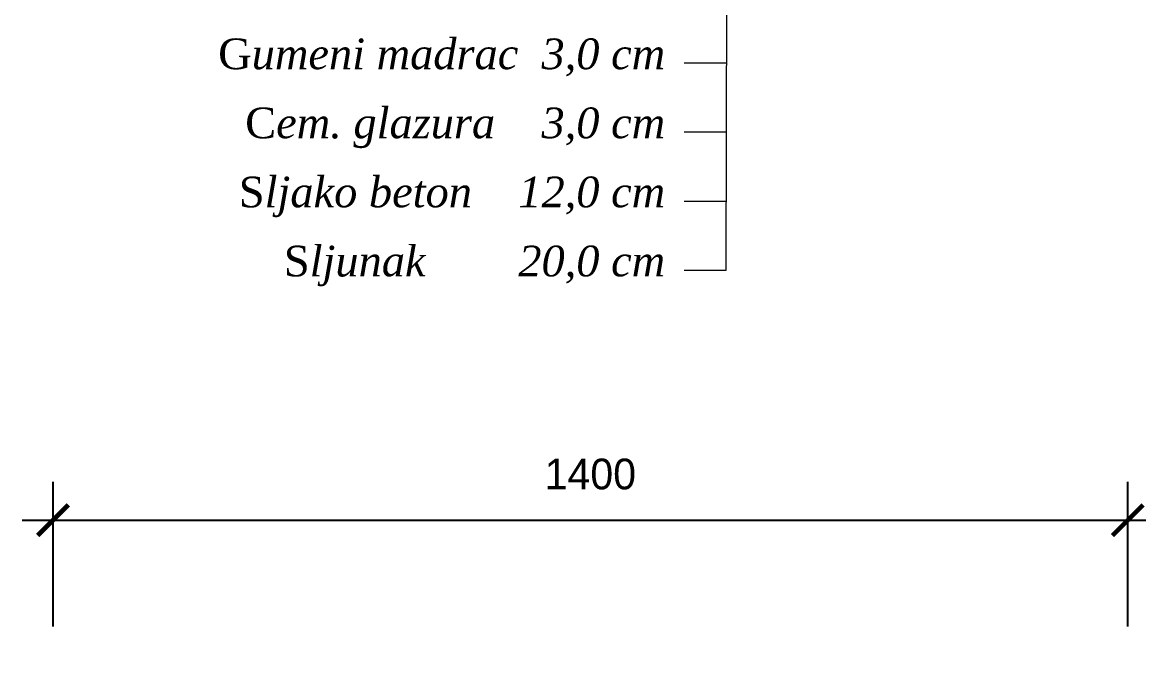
# Model space of a CAD drawing. Header units: millimetres. Extents: x 73 to 57768, y -40361 to 10065.
# Drawn here: x 36995 to 38449, y 6100 to 6937 of the extents above; entities that cross this region are included whole.
import ezdxf

# ---------------------------------------------------------------- set-up
doc = ezdxf.new("R2010")
doc.units = ezdxf.units.MM
doc.layers.add('kote', color=124, linetype='Continuous', lineweight=5)
doc.layers.add('pogled', color=7, linetype='Continuous', lineweight=5, true_color=0x8db1c3)
doc.styles.add('zlaja', font='verdana.TTF', dxfattribs={"height": 40})
doc.dimstyles.new('1na200', dxfattribs={"dimtxt": 40, "dimasz": 40, "dimexe": 50, "dimexo": 50, "dimgap": 40, "dimtad": 1, "dimdec": 0, "dimtxsty": 'Standard', "dimblk": 'ARCHTICK', "dimcen": 40, "dimdle": 40, "dimadec": 0, "dimazin": 0, "dimtfac": 1, "dimtdec": 0, "dimtix": 1, "dimtmove": 2, "dimatfit": 3, "dimfxl": 1, "dimarcsym": 0})

# ---------------------------------------------------------------- blocks, each defined once
blk = doc.blocks.new('_ArchTick')
at = {"layer": 'kote', "color": 0, "const_width": 0.15}
blk.add_lwpolyline([(-0.5, -0.5), (0.5, 0.5)], dxfattribs=at)
blk = doc.blocks.new('*D228')
at = {"layer": 'Defpoints', "color": 0}
for p in [(38435.2, 6288), (37035.2, 6099.7), (38435.2, 6099.7)]:
    blk.add_point(p, dxfattribs=at)
at = {"layer": 'pogled', "color": 0, "lineweight": -2}
for p, q in [((37035.2, 6149.7), (37035.2, 6338)), ((38435.2, 6149.7), (38435.2, 6338)), ((36995.2, 6288), (38475.2, 6288))]:
    blk.add_line(p, q, dxfattribs=at)
at = {"layer": 'pogled', "color": 0, "lineweight": -2, "xscale": 40, "yscale": 40, "zscale": 40, "rotation": 180}
blk.add_blockref('_ArchTick', (37035.2, 6288), dxfattribs=at)
at = {"layer": 'pogled', "color": 0, "lineweight": -2, "xscale": 40, "yscale": 40, "zscale": 40}
blk.add_blockref('_ArchTick', (38435.2, 6288), dxfattribs=at)
at = {"layer": 'pogled', "color": 0, "insert": (37735.2, 6348), "char_height": 40, "attachment_point": 5}
blk.add_mtext('1400', dxfattribs=at)
blk = doc.blocks.new('*D229')
at = {"layer": 'Defpoints', "color": 0}
for p in [(39835.2, 6288), (38435.2, 6099.7), (39835.2, 6099.7)]:
    blk.add_point(p, dxfattribs=at)
at = {"layer": 'pogled', "color": 0, "lineweight": -2}
for p, q in [((38435.2, 6149.7), (38435.2, 6338)), ((39835.2, 6149.7), (39835.2, 6338)), ((38395.2, 6288), (39875.2, 6288))]:
    blk.add_line(p, q, dxfattribs=at)
at = {"layer": 'pogled', "color": 0, "lineweight": -2, "xscale": 40, "yscale": 40, "zscale": 40, "rotation": 180}
blk.add_blockref('_ArchTick', (38435.2, 6288), dxfattribs=at)
at = {"layer": 'pogled', "color": 0, "lineweight": -2, "xscale": 40, "yscale": 40, "zscale": 40}
blk.add_blockref('_ArchTick', (39835.2, 6288), dxfattribs=at)
at = {"layer": 'pogled', "color": 0, "insert": (39135.2, 6348), "char_height": 40, "attachment_point": 5}
blk.add_mtext('1400', dxfattribs=at)

msp = doc.modelspace()

# ---------------------------------------------------------------- linework, layer by layer
at = {"layer": 'pogled'}
for p, q in [((37912.933, 7078.749), (37911.616, 6613.538)), ((37911.616, 6883.538), (37857.616, 6883.538)), ((37911.616, 6793.538), (37857.616, 6793.538)), ((37911.616, 6703.538), (37857.616, 6703.538)), ((37911.616, 6613.538), (37857.616, 6613.538))]:
    msp.add_line(p, q, dxfattribs=at)

# ---------------------------------------------------------------- texts
at = {"layer": 'pogled', "char_height": 40, "width": 1060.6783, "attachment_point": 3, "style": 'zlaja'}
for s, insert in [('{\\fBook Antiqua|b0|i0|c238|p18;G\\fBook Antiqua|b0|i1|c238|p18;umeni madrac\\fBook Antiqua|b0|i1|c0|p18;  3,0 cm}', (37832.659, 6915.809)), ('{\\fBook Antiqua|b0|i0|c238|p18;C\\fBook Antiqua|b0|i1|c238|p18;em. glazura\\fBook Antiqua|b0|i1|c0|p18;    \\fBook Antiqua|b0|i1|c238|p18;3\\fBook Antiqua|b0|i1|c0|p18;,0 cm}', (37832.659, 6825.809)), ('{\\fBook Antiqua|b0|i0|c238|p18;S\\fBook Antiqua|b0|i1|c238|p18;ljako beton\\fBook Antiqua|b0|i1|c0|p18;   \\fBook Antiqua|b0|i1|c238|p18; \\fBook Antiqua|b0|i1|c0|p18;1\\fBook Antiqua|b0|i1|c238|p18;2,0\\fBook Antiqua|b0|i1|c0|p18; cm}', (37832.659, 6735.809)), ('{\\fBook Antiqua|b0|i0|c0|p18;S\\fBook Antiqua|b0|i1|c0|p18;ljunak    \\fBook Antiqua|b0|i1|c238|p18;  \\fBook Antiqua|b0|i1|c0|p18;  20,0 cm}', (37832.659, 6645.809))]:
    msp.add_mtext(s, dxfattribs=dict(at, insert=insert))

# ---------------------------------------------------------------- dimensions: what is measured, and where the dimension line sits
at = {"layer": 'pogled'}
for base, p1, p2, picture, middle in [((38435.242, 6287.963), (37035.242, 6099.731), (38435.242, 6099.731), '*D228', (37735.242, 6347.963)), ((39835.242, 6287.963), (38435.242, 6099.731), (39835.242, 6099.731), '*D229', (39135.242, 6347.963))]:
    dim = msp.add_linear_dim(base=base, p1=p1, p2=p2, angle=180, dimstyle='1na200', dxfattribs=at)
    dim.commit()
    dim.dimension.update_dxf_attribs({"geometry": picture, "text_midpoint": middle})

doc.saveas('drawing.dxf')
